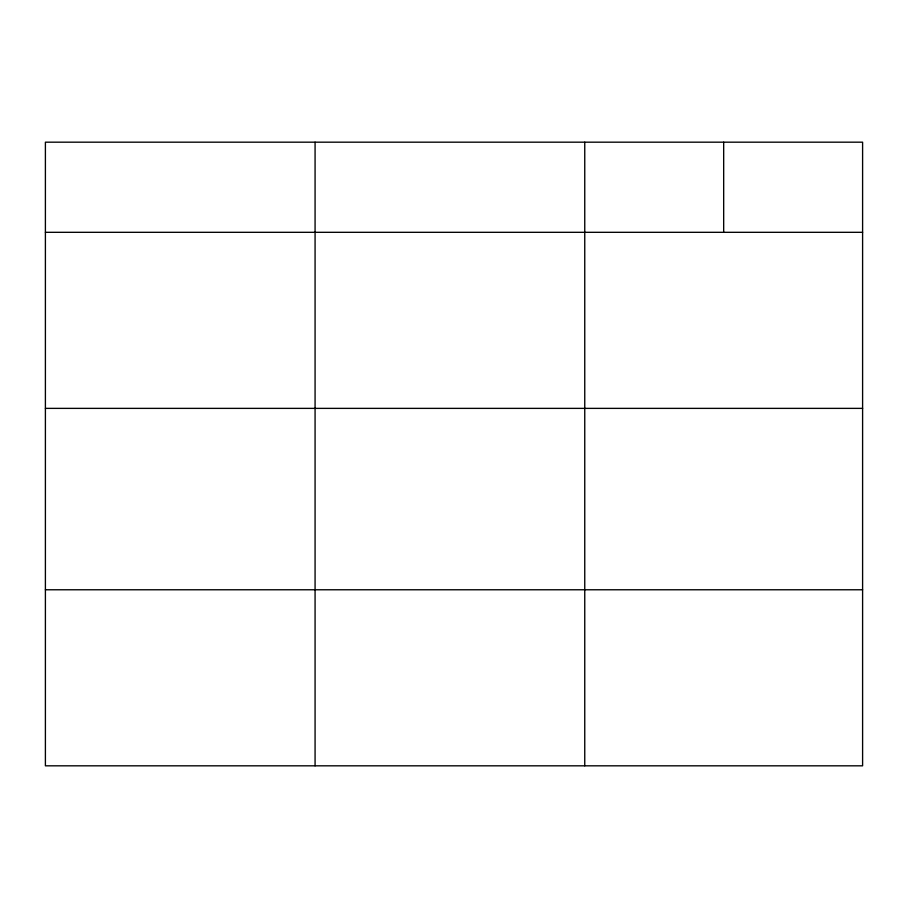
<?xml version="1.0" encoding="UTF-8"?>
<svg xmlns="http://www.w3.org/2000/svg" width="908" height="908" viewBox="0 0 908 908"><rect width="100%" height="100%" fill="white"/><g stroke="black" fill="none" stroke-linecap="round" stroke-linejoin="round"><path stroke-width="1.36" d="M862.6 408.373L862.6 142.181L45.4 142.181L45.4 765.819L862.6 765.819L862.6 408.373L45.4 408.373M45.4 232.312L862.6 232.312M45.4 589.769L862.6 589.769M723.676 142.181L723.676 232.312M584.752 142.181L584.752 765.819M315.076 142.181L315.076 765.819"/></g></svg>
